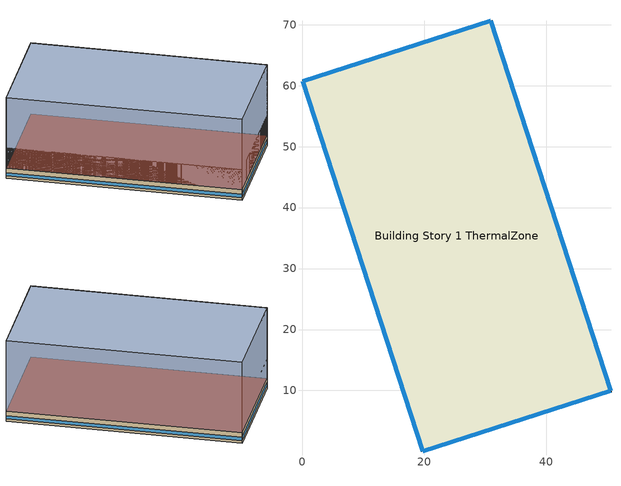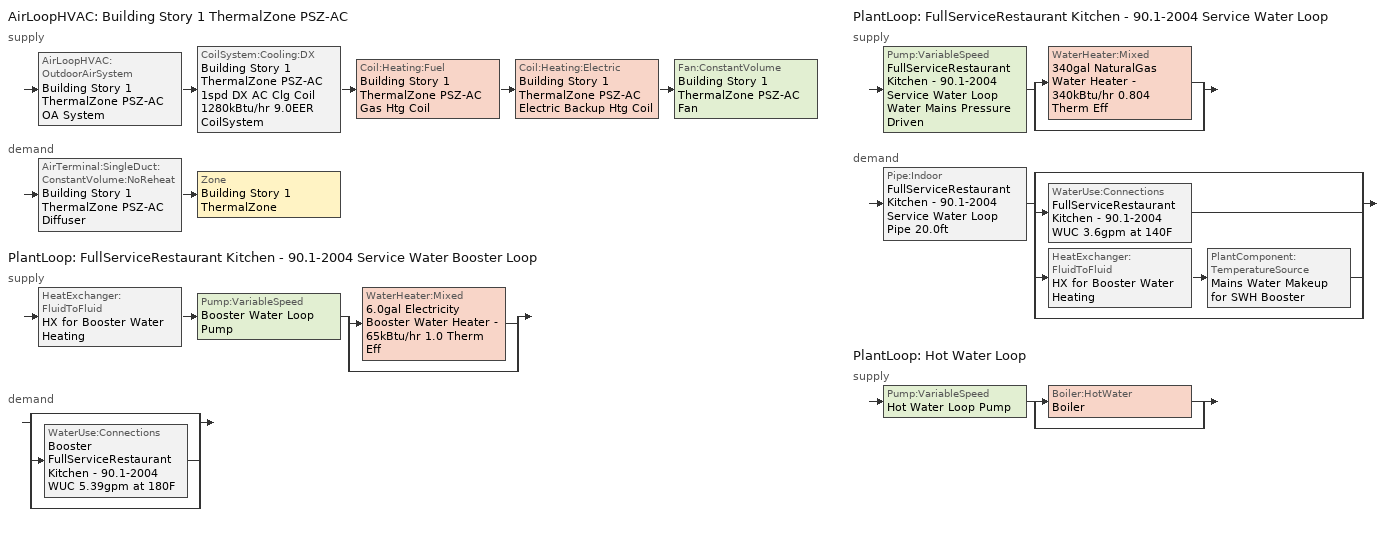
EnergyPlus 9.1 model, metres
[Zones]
Building Story 1 ThermalZone
 floor ground (Typical Insulated Carpeted 6in Slab Floor): 19.71,0 0,60.72 30.89,70.68 50.6,9.95 z0
 wall outside (Typical Insulated Steel Framed Exterior Wall R-11.9): 0,60.72 19.71,0 50.6,9.95 30.89,70.68 0,60.72 z0:3
 window (U 0.57 SHGC 0.49 Dbl Blue 6mm/6mm Air): 0.01,60.7 19.7,0.02 / 30.87,70.67 0.02,60.73 / 50.59,9.98 30.9,70.65 / 19.73,0.01 50.57,9.94 z0.76:1.66
 roof outside (Typical Wood Joist Attic Floor R-37.04): 50.6,9.95 30.89,70.68 0,60.72 19.71,0 z3
shading: 0,60.72 19.71,0 / 19.71,0 50.6,9.95 / 50.6,9.95 30.89,70.68 / 30.89,70.68 0,60.72 z0:24; 0,60.72 19.71,0 / 19.71,0 50.6,9.95 / 50.6,9.95 30.89,70.68 / 30.89,70.68 0,60.72 z0:9; 19.71,0 0,60.72 30.89,70.68 50.6,9.95 z0; 50.6,9.95 30.89,70.68 0,60.72 19.71,0 z24; 19.71,0 0,60.72 30.89,70.68 50.6,9.95 z0; 50.6,9.95 30.89,70.68 0,60.72 19.71,0 z9
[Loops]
AirLoopHVAC 'Building Story 1 ThermalZone PSZ-AC'
 supply: AirLoopHVAC:OutdoorAirSystem 'Building Story 1 ThermalZone PSZ-AC OA System' > CoilSystem:Cooling:DX 'Building Story 1 ThermalZone PSZ-AC 1spd DX AC Clg Coil 1280kBtu/hr 9.0EER CoilSystem' > Coil:Heating:Fuel 'Building Story 1 ThermalZone PSZ-AC Gas Htg Coil' > Coil:Heating:Electric 'Building Story 1 ThermalZone PSZ-AC Electric Backup Htg Coil' > Fan:ConstantVolume 'Building Story 1 ThermalZone PSZ-AC Fan'
 demand: AirTerminal:SingleDuct:ConstantVolume:NoReheat 'Building Story 1 ThermalZone PSZ-AC Diffuser' > Zone 'Building Story 1 ThermalZone'
PlantLoop 'FullServiceRestaurant Kitchen - 90.1-2004 Service Water Booster Loop'
 supply: HeatExchanger:FluidToFluid 'HX for Booster Water Heating' > Pump:VariableSpeed 'Booster Water Loop Pump' > split
  | WaterHeater:Mixed '6.0gal Electricity Booster Water Heater - 65kBtu/hr 1.0 Therm Eff'
  | bypass
 demand: split
  | bypass
  | WaterUse:Connections 'Booster FullServiceRestaurant Kitchen - 90.1-2004 WUC 5.39gpm at 180F'
  | bypass
PlantLoop 'FullServiceRestaurant Kitchen - 90.1-2004 Service Water Loop'
 supply: Pump:VariableSpeed 'FullServiceRestaurant Kitchen - 90.1-2004 Service Water Loop Water Mains Pressure Driven' > split
  | WaterHeater:Mixed '340gal NaturalGas Water Heater - 340kBtu/hr 0.804 Therm Eff'
  | bypass
 demand: Pipe:Indoor 'FullServiceRestaurant Kitchen - 90.1-2004 Service Water Loop Pipe 20.0ft' > split
  | bypass
  | WaterUse:Connections 'FullServiceRestaurant Kitchen - 90.1-2004 WUC 3.6gpm at 140F'
  | HeatExchanger:FluidToFluid 'HX for Booster Water Heating' > PlantComponent:TemperatureSource 'Mains Water Makeup for SWH Booster'
  | bypass
PlantLoop 'Hot Water Loop'
 supply: Pump:VariableSpeed 'Hot Water Loop Pump' > split
  | Boiler:HotWater 'Boiler'
  | bypass
[Building]
Restaurant 1: Terrain=City
[Site:Location]
Buffalo Niagara Intl Ap_NY_USA: Latitude {deg}=42.818; Longitude {deg}=-78.8506; Time Zone {hr}=-5; Elevation {m}=215
[Site:GroundTemperature:BuildingSurface]
19.47, 19.42, 19.66, 19.95, 20.23, 22.64, 23.12, 23.2, 23.13, 20.66, 20.14, 19.7
[Site:WaterMainsTemperature]
Calculation Method=Correlation; Annual Average Outdoor Air Temperature {C}=8.96667; Maximum Difference In Monthly Average Outdoor Air Temperatures {deltaC}=26.2
[SizingPeriod:DesignDay] Day of Month=21; Dry-Bulb Temperature Range Modifier Type=DefaultMultipliers; Humidity Condition Type=Wetbulb; Barometric Pressure {Pa}=98769; Rain Indicator=No; Snow Indicator=No; Daylight Saving Time Indicator=No
Name | Month | Day Type | Maximum Dry-Bulb Temperature {C} | Daily Dry-Bulb Temperature Range {deltaC} | Wetbulb or DewPoint at Maximum Dry-Bulb {C} | Wind Speed {m/s} | Wind Direction {deg} | Solar Model Indicator | ASHRAE Clear Sky Optical Depth for Beam Irradiance (taub) | ASHRAE Clear Sky Optical Depth for Diffuse Irradiance (taud) | Sky Clearness
Buffalo Niagara Intl Ap Ann Clg .4% Condns DB=>MWB | 7 | SummerDesignDay | 30.3 | 9.3 | 21.8 | 5.7 | 240 | ASHRAETau | 0.462 | 2.001
Buffalo Niagara Intl Ap Ann Clg .4% Condns WB=>MDB | 7 | SummerDesignDay | 27.8 | 9.3 | 23.8 | 5.7 | 240 | ASHRAETau | 0.462 | 2.001
Buffalo Niagara Intl Ap Ann Htg 99.6% Condns DB | 1 | WinterDesignDay | -16.3 | 0 | -16.3 | 5.1 | 270 | ASHRAEClearSky |  |  | 0
[Material] Thermal Absorptance=0.9; Solar Absorptance=0.7; Visible Absorptance=0.7
Name | Roughness | Thickness {m} | Conductivity {W/m-K} | Density {kg/m3} | Specific Heat {J/kg-K}
25mm Stucco | Smooth | 0.0254 | 0.72 | 1856 | 840
5/8 in. Gypsum Board | MediumSmooth | 0.0159 | 0.16 | 800 | 1090
6 in. Normalweight Concrete Floor | MediumRough | 0.1524 | 2.31 | 2322 | 832
Copper pipe 0.75in type L | Smooth | 0.001143 | 386 | 8906.27 | 385.1856
[Material:NoMass] Roughness=Smooth; Thermal Absorptance=0.9; Solar Absorptance=0.7
Name | Thermal Resistance {m2-K/W} | Visible Absorptance
Typical Carpet Pad | 0.21648 | 0.8
Typical Insulation R-35.4 | 6.23479 | 0.7
Typical Insulation R-9.73 | 1.71283 | 0.7
[WindowMaterial:Gas]
AIR 6MM: Gas Type=Air; Thickness {m}=0.0063
[WindowMaterial:Glazing] Optical Data Type=SpectralAverage; Thickness {m}=0.006; Infrared Transmittance at Normal Incidence=0; Front Side Infrared Hemispherical Emissivity=0.84; Back Side Infrared Hemispherical Emissivity=0.84; Conductivity {W/m-K}=0.9; Dirt Correction Factor for Solar and Visible Transmittance=1; Solar Diffusing=No
Name | Solar Transmittance at Normal Incidence | Front Side Solar Reflectance at Normal Incidence | Back Side Solar Reflectance at Normal Incidence | Visible Transmittance at Normal Incidence | Front Side Visible Reflectance at Normal Incidence | Back Side Visible Reflectance at Normal Incidence
BLUE 6MM | 0.48 | 0.05 | 0.05 | 0.57 | 0.06 | 0.06
CLEAR 6MM | 0.775 | 0.071 | 0.071 | 0.881 | 0.08 | 0.08
[Construction]
Typical Insulated Carpeted 6in Slab Floor: 6 in. Normalweight Concrete Floor, Typical Carpet Pad
Typical Insulated Steel Framed Exterior Wall R-11.9: 25mm Stucco, 5/8 in. Gypsum Board, Typical Insulation R-9.73, 5/8 in. Gypsum Board
Typical Wood Joist Attic Floor R-37.04: 5/8 in. Gypsum Board, Typical Insulation R-35.4
U 0.57 SHGC 0.49 Dbl Blue 6mm/6mm Air: BLUE 6MM, AIR 6MM, CLEAR 6MM
Uninsulated copper pipe 0.75in type L: Copper pipe 0.75in type L
[Zone]
Building Story 1 ThermalZone
[ZoneControl:Thermostat]
Building Story 1 ThermalZone Thermostat: Zone or ZoneList=Building Story 1 ThermalZone; Control Type Schedule=Building Story 1 ThermalZone Thermostat Schedule; Control Object Type 1=ThermostatSetpoint:DualSetpoint; Control Name 1=Story Ground Blended Space Type Thermostat
[ThermostatSetpoint:DualSetpoint]
Story Ground Blended Space Type Thermostat: Heating Setpoint Temperature Schedule=RestaurantSitDown HTGSETP_SCH_NO_OPTIMUM; Cooling Setpoint Temperature Schedule=RestaurantSitDown CLGSETP_SCH_NO_SETBACK
[AirTerminal:SingleDuct:ConstantVolume:NoReheat]
Building Story 1 ThermalZone PSZ-AC Diffuser: Availability Schedule=Always On Discrete; Maximum Air Flow Rate {m3/s}=AutoSize
[Zone equipment]
Building Story 1 ThermalZone: Building Story 1 ThermalZone PSZ-AC Diffuser
[Sizing:Zone]
Building Story 1 ThermalZone: Zone Cooling Design Supply Air Temperature Input Method=SupplyAirTemperature; Zone Cooling Design Supply Air Temperature {C}=12.7778; Zone Cooling Design Supply Air Temperature Difference {deltaC}=11.11; Zone Heating Design Supply Air Temperature Input Method=SupplyAirTemperature; Zone Heating Design Supply Air Temperature {C}=50; Zone Heating Design Supply Air Temperature Difference {deltaC}=11.11; Zone Cooling Design Supply Air Humidity Ratio {kgWater/kgDryAir}=0.0085; Zone Heating Design Supply Air Humidity Ratio {kgWater/kgDryAir}=0.008; Design Specification Outdoor Air Object=Blended OA; Cooling Design Air Flow Method=DesignDay; Cooling Design Air Flow Rate {m3/s}=0; Cooling Minimum Air Flow per Zone Floor Area {m3/s-m2}=0.000762; Cooling Minimum Air Flow {m3/s}=0; Cooling Minimum Air Flow Fraction=0; Heating Design Air Flow Method=DesignDay; Heating Design Air Flow Rate {m3/s}=0; Heating Maximum Air Flow per Zone Floor Area {m3/s-m2}=0.002032; Heating Maximum Air Flow {m3/s}=0.141576; Heating Maximum Air Flow Fraction=0.3; Design Specification Zone Air Distribution Object=Building Story 1 ThermalZone Design Spec Zone Air Dist; Account for Dedicated Outdoor Air System=No
[DesignSpecification:ZoneAirDistribution]
Building Story 1 ThermalZone Design Spec Zone Air Dist: Zone Air Distribution Effectiveness in Cooling Mode=1; Zone Air Distribution Effectiveness in Heating Mode=1
[Controller:MechanicalVentilation]
Controller Mechanical Ventilation 1: Availability Schedule=Always On Discrete; Demand Controlled Ventilation=No; System Outdoor Air Method=ZoneSum; Zone Name 1=Building Story 1 ThermalZone; Design Specification Outdoor Air Object Name 1=Blended OA; Design Specification Zone Air Distribution Object Name 1=Building Story 1 ThermalZone Design Spec Zone Air Dist
[DesignSpecification:OutdoorAir]
Blended OA: Outdoor Air Method=Sum; Outdoor Air Flow per Person {m3/s-person}=0; Outdoor Air Flow per Zone Floor Area {m3/s-m2}=0.00582318; Outdoor Air Flow per Zone {m3/s}=0; Outdoor Air Flow Air Changes per Hour {1/hr}=0
[AirLoopHVAC]
Building Story 1 ThermalZone PSZ-AC: Design Supply Air Flow Rate {m3/s}=AutoSize
[Sizing:System]
Building Story 1 ThermalZone PSZ-AC: Type of Load to Size On=Sensible; Design Outdoor Air Flow Rate {m3/s}=Autosize; Central Heating Maximum System Air Flow Ratio=1; Preheat Design Temperature {C}=7.22222; Preheat Design Humidity Ratio {kgWater/kgDryAir}=0.008; Precool Design Temperature {C}=12.7778; Precool Design Humidity Ratio {kgWater/kgDryAir}=0.008; Central Cooling Design Supply Air Temperature {C}=12.7778; Central Heating Design Supply Air Temperature {C}=50; Type of Zone Sum to Use=Coincident; 100% Outdoor Air in Cooling=No; 100% Outdoor Air in Heating=No; Central Cooling Design Supply Air Humidity Ratio {kgWater/kgDryAir}=0.0085; Central Heating Design Supply Air Humidity Ratio {kgWater/kgDryAir}=0.008; Cooling Supply Air Flow Rate Method=DesignDay; Cooling Supply Air Flow Rate {m3/s}=0; Cooling Supply Air Flow Rate Per Floor Area {m3/s-m2}=0.00996765; Cooling Fraction of Autosized Cooling Supply Air Flow Rate=1; Cooling Supply Air Flow Rate Per Unit Cooling Capacity {m3/s-W}=3.94755e-05; Heating Supply Air Flow Rate Method=DesignDay; Heating Supply Air Flow Rate {m3/s}=0; Heating Supply Air Flow Rate Per Floor Area {m3/s-m2}=0.00996765; Heating Fraction of Autosized Heating Supply Air Flow Rate=1; Heating Fraction of Autosized Cooling Supply Air Flow Rate=1; Heating Supply Air Flow Rate Per Unit Heating Capacity {m3/s-W}=3.15882e-05; System Outdoor Air Method=ZoneSum; Zone Maximum Outdoor Air Fraction=1; Cooling Design Capacity Method=CoolingDesignCapacity; Cooling Design Capacity {W}=Autosize; Cooling Design Capacity Per Floor Area {W/m2}=234.7; Fraction of Autosized Cooling Design Capacity=1; Heating Design Capacity Method=HeatingDesignCapacity; Heating Design Capacity {W}=Autosize; Heating Design Capacity Per Floor Area {W/m2}=157; Fraction of Autosized Heating Design Capacity=1; Central Cooling Capacity Control Method=OnOff
[AvailabilityManager:NightCycle]
Availability Manager Night Cycle 1: Applicability Schedule=Always On Discrete; Fan Schedule=Building Story 1 ThermalZone PSZ-AC Occ Sch; Control Type=CycleOnAny; Thermostat Tolerance {deltaC}=1; Cycling Run Time Control Type=FixedRunTime; Cycling Run Time {s}=1800
[Controller:OutdoorAir]
Building Story 1 ThermalZone PSZ-AC OA System Controller: Minimum Outdoor Air Flow Rate {m3/s}=Autosize; Maximum Outdoor Air Flow Rate {m3/s}=Autosize; Economizer Control Type=NoEconomizer; Economizer Control Action Type=ModulateFlow; Economizer Maximum Limit Dry-Bulb Temperature {C}=28; Economizer Maximum Limit Enthalpy {J/kg}=64000; Lockout Type=LockoutWithCompressor; Minimum Limit Type=FixedMinimum; Minimum Outdoor Air Schedule=Always On Discrete; Mechanical Ventilation Controller=Controller Mechanical Ventilation 1; High Humidity Control=No; Control High Indoor Humidity Based on Outdoor Humidity Ratio=Yes; Heat Recovery Bypass Control Type=BypassWhenOAFlowGreaterThanMinimum
[AvailabilityManager:Scheduled]
Building Story 1 ThermalZone PSZ-AC OA System Availability Manager: Schedule=Always On Discrete
[HeatExchanger:AirToAir:SensibleAndLatent]
Building Story 1 ThermalZone PSZ-AC ERV: Availability Schedule=Always On Discrete; Nominal Supply Air Flow Rate {m3/s}=Autosize; Sensible Effectiveness at 100% Heating Air Flow=0.5; Latent Effectiveness at 100% Heating Air Flow=0.5; Sensible Effectiveness at 75% Heating Air Flow=0.5; Latent Effectiveness at 75% Heating Air Flow=0.5; Sensible Effectiveness at 100% Cooling Air Flow=0.5; Latent Effectiveness at 100% Cooling Air Flow=0.5; Sensible Effectiveness at 75% Cooling Air Flow=0.5; Latent Effectiveness at 75% Cooling Air Flow=0.5; Nominal Electric Power {W}=8706.5; Supply Air Outlet Temperature Control=No; Heat Exchanger Type=Rotary; Frost Control Type=ExhaustOnly; Threshold Temperature {C}=-23.3; Initial Defrost Time Fraction=0.167; Rate of Defrost Time Fraction Increase {1/K}=1.44; Economizer Lockout=Yes
[SetpointManager:OutdoorAirPretreat]
Setpoint Manager Outdoor Air Pretreat 1: Control Variable=Temperature; Minimum Setpoint Temperature {C}=-99; Maximum Setpoint Temperature {C}=99; Minimum Setpoint Humidity Ratio {kgWater/kgDryAir}=1e-05; Maximum Setpoint Humidity Ratio {kgWater/kgDryAir}=1
[SetpointManager:MixedAir] Control Variable=Temperature
Name | Setpoint Node or NodeList
Building Story 1 ThermalZone PSZ-AC Mixed Air Node OS Default SPM | Building Story 1 ThermalZone PSZ-AC Mixed Air Node
Building Story 1 ThermalZone PSZ-AC 1spd DX AC Clg Coil Outlet Air Node OS Default SPM | Building Story 1 ThermalZone PSZ-AC 1spd DX AC Clg Coil Outlet Air Node
Building Story 1 ThermalZone PSZ-AC Gas Htg Coil Outlet Air Node OS Default SPM | Building Story 1 ThermalZone PSZ-AC Gas Htg Coil Outlet Air Node
Building Story 1 ThermalZone PSZ-AC Electric Backup Htg Coil Outlet Air Node OS Default SPM | Building Story 1 ThermalZone PSZ-AC Electric Backup Htg Coil Outlet Air Node
[CoilSystem:Cooling:DX]
Building Story 1 ThermalZone PSZ-AC 1spd DX AC Clg Coil 1280kBtu/hr 9.0EER CoilSystem: Availability Schedule=Always On Discrete; Cooling Coil=Building Story 1 ThermalZone PSZ-AC 1spd DX AC Clg Coil 1280kBtu/hr 9.0EER
[Coil:Cooling:DX:SingleSpeed]
Building Story 1 ThermalZone PSZ-AC 1spd DX AC Clg Coil 1280kBtu/hr 9.0EER: Availability Schedule=Always On Discrete; Gross Rated Total Cooling Capacity {W}=Autosize; Gross Rated Sensible Heat Ratio=Autosize; Gross Rated Cooling COP {W/W}=3.13293; Rated Air Flow Rate {m3/s}=Autosize; Rated Evaporator Fan Power Per Volume Flow Rate {W/(m3/s)}=773.3; Total Cooling Capacity Function of Temperature Curve=CoilClgDXQRatio_fTwbToadbSI; Total Cooling Capacity Function of Flow Fraction Curve=CoilClgDXSnglQRatio_fCFMRatio; Energy Input Ratio Function of Temperature Curve=CoilClgDXEIRRatio_fTwbToadbSI; Energy Input Ratio Function of Flow Fraction Curve=CoilClgDXSnglEIRRatio_fCFMRatio; Part Load Fraction Correlation Curve=CoilClgDXEIRRatio_fQFrac; Condenser Type=AirCooled; Evaporative Condenser Effectiveness=0; Evaporative Condenser Air Flow Rate {m3/s}=Autosize; Evaporative Condenser Pump Rated Power Consumption {W}=Autosize; Crankcase Heater Capacity {W}=0; Maximum Outdoor Dry-Bulb Temperature for Crankcase Heater Operation {C}=0; Basin Heater Capacity {W/K}=0; Basin Heater Setpoint Temperature {C}=10
[Coil:Heating:Fuel]
Building Story 1 ThermalZone PSZ-AC Gas Htg Coil: Availability Schedule=Always On Discrete; Fuel Type=NaturalGas; Burner Efficiency=0.8; Nominal Capacity {W}=AutoSize; Parasitic Electric Load {W}=0; Parasitic Fuel Load {W}=0
[Coil:Heating:Electric]
Building Story 1 ThermalZone PSZ-AC Electric Backup Htg Coil: Availability Schedule=Always On Discrete; Efficiency=1; Nominal Capacity {W}=Autosize
[Fan:ConstantVolume]
Building Story 1 ThermalZone PSZ-AC Fan: Availability Schedule=Building Story 1 ThermalZone PSZ-AC Occ Sch; Fan Total Efficiency=0.6045; Pressure Rise {Pa}=1018.77; Maximum Flow Rate {m3/s}=AutoSize; Motor Efficiency=0.93; Motor In Airstream Fraction=1
[SetpointManager:SingleZone:Reheat]
Building Story 1 ThermalZone Setpoint Manager SZ Reheat: Control Variable=Temperature; Minimum Supply Air Temperature {C}=12.7778; Maximum Supply Air Temperature {C}=50; Control Zone=Building Story 1 ThermalZone; Setpoint Node or NodeList=Building Story 1 ThermalZone PSZ-AC Supply Outlet Node
[PlantLoop] Fluid Type=Water; Maximum Loop Flow Rate {m3/s}=Autosize; Minimum Loop Flow Rate {m3/s}=0; Plant Loop Volume {m3}=Autocalculate; Load Distribution Scheme=Optimal; Plant Loop Demand Calculation Scheme=SingleSetpoint
Name | Plant Equipment Operation Scheme | Maximum Loop Temperature {C} | Minimum Loop Temperature {C}
FullServiceRestaurant Kitchen - 90.1-2004 Service Water Booster Loop | FullServiceRestaurant Kitchen - 90.1-2004 Service Water Booster Loop Operation Schemes | 100 | 0
FullServiceRestaurant Kitchen - 90.1-2004 Service Water Loop | FullServiceRestaurant Kitchen - 90.1-2004 Service Water Loop Operation Schemes | 60 | 10
Hot Water Loop | Hot Water Loop Operation Schemes | 100 | 10
[Sizing:Plant] Loop Type=Heating; Sizing Option=NonCoincident; Zone Timesteps in Averaging Window=1; Coincident Sizing Factor Mode=None
Name | Design Loop Exit Temperature {C} | Loop Design Temperature Difference {deltaC}
FullServiceRestaurant Kitchen - 90.1-2004 Service Water Booster Loop | 82.2222 | 5
FullServiceRestaurant Kitchen - 90.1-2004 Service Water Loop | 60 | 5
Hot Water Loop | 82.2222 | 11.1111
[HeatExchanger:FluidToFluid]
HX for Booster Water Heating: Loop Demand Side Design Flow Rate {m3/s}=Autosize; Loop Supply Side Design Flow Rate {m3/s}=Autosize; Heat Exchange Model Type=Ideal; Heat Exchanger U-Factor Times Area Value {W/K}=Autosize; Control Type=UncontrolledOn; Minimum Temperature Difference to Activate Heat Exchanger {deltaC}=0.01; Heat Transfer Metering End Use Type=LoopToLoop; Component Override Cooling Control Temperature Mode=Loop; Sizing Factor=1; Operation Minimum Temperature Limit {C}=0; Operation Maximum Temperature Limit {C}=100
[Pump:VariableSpeed] Design Maximum Flow Rate {m3/s}=Autosize; Fraction of Motor Inefficiencies to Fluid Stream=0; Coefficient 1 of the Part Load Performance Curve=0; Coefficient 2 of the Part Load Performance Curve=1; Coefficient 3 of the Part Load Performance Curve=0; Coefficient 4 of the Part Load Performance Curve=0; Design Minimum Flow Rate {m3/s}=0; Skin Loss Radiative Fraction=0.5; Design Power Sizing Method=PowerPerFlowPerPressure; Design Electric Power per Unit Flow Rate {W/(m3/s)}=348701.1; Design Shaft Power per Unit Flow Rate per Unit Head=1.28205; Design Minimum Flow Rate Fraction=0
Name | Design Pump Head {Pa} | Design Power Consumption {W} | Motor Efficiency | Pump Control Type
Booster Water Loop Pump | 0 | 0 | 1 | Continuous
FullServiceRestaurant Kitchen - 90.1-2004 Service Water Loop Water Mains Pressure Driven | 0.001 | Autosize | 0.825 | Continuous
Hot Water Loop Pump | 179344 | Autosize | 1 | Intermittent
[WaterHeater:Mixed] Deadband Temperature Difference {deltaC}=2; Heater Control Type=Cycle; Heater Ignition Minimum Flow Rate {m3/s}=0; Heater Ignition Delay {s}=0; Off Cycle Parasitic Fuel Consumption Rate {W}=0; Off Cycle Parasitic Heat Fraction to Tank=0; On Cycle Parasitic Fuel Consumption Rate {W}=0; On Cycle Parasitic Heat Fraction to Tank=0; Ambient Temperature Indicator=Schedule; Off Cycle Loss Fraction to Zone=1; On Cycle Loss Fraction to Zone=1; Use Side Effectiveness=1; Source Side Effectiveness=1; Use Side Design Flow Rate {m3/s}=Autosize; Source Side Design Flow Rate {m3/s}=Autosize; Indirect Water Heating Recovery Time {hr}=1.5; Source Side Flow Control Mode=IndirectHeatPrimarySetpoint
Name | Tank Volume {m3} | Setpoint Temperature Schedule | Maximum Temperature Limit {C} | Heater Maximum Capacity {W} | Heater Fuel Type | Heater Thermal Efficiency | Off Cycle Parasitic Fuel Type | On Cycle Parasitic Fuel Type | Ambient Temperature Schedule | Off Cycle Loss Coefficient to Ambient Temperature {W/K} | On Cycle Loss Coefficient to Ambient Temperature {W/K}
6.0gal Electricity Booster Water Heater - 65kBtu/hr 1.0 Therm Eff | 0.0227125 | Service Water Booster Temp - 180.00000000000006F | 82.2222 | 19120 | Electricity | 1 | Electricity | Electricity | Water Heater Ambient Temp Schedule - 71.6 | 1.59362 | 1.59362
340gal NaturalGas Water Heater - 340kBtu/hr 0.804 Therm Eff | 1.28625 | Service Water Loop Temp - 140F | 60 | 99583.4 | NaturalGas | 0.803709 | NaturalGas | NaturalGas | Water Heater Ambient Temp Schedule - 71.6f | 11.8718 | 11.8718
[SetpointManager:Scheduled] Control Variable=Temperature
Name | Schedule | Setpoint Node or NodeList
Hot water booster setpoint manager | Service Water Booster Temp - 180.00000000000006F | FullServiceRestaurant Kitchen - 90.1-2004 Service Water Booster Loop Supply Outlet Node
Service hot water setpoint manager | Service Water Loop Temp - 140F | FullServiceRestaurant Kitchen - 90.1-2004 Service Water Loop Supply Outlet Node
Hot Water Loop Setpoint Manager | Hot Water Loop Temp - 180F | Hot Water Loop Supply Outlet Node
[WaterUse:Connections]
Name | Water Use Equipment Name 1
Booster FullServiceRestaurant Kitchen - 90.1-2004 WUC 5.39gpm at 180F | Booster FullServiceRestaurant Kitchen - 90.1-2004 Service Water Use 5.39gpm at 180F
FullServiceRestaurant Kitchen - 90.1-2004 WUC 3.6gpm at 140F | FullServiceRestaurant Kitchen - 90.1-2004 Service Water Use 3.6gpm at 140F
[WaterUse:Equipment] Flow Rate Fraction Schedule=RestaurantSitDown BLDG_SWH_SCH; Sensible Fraction Schedule=Fraction Sensible - 0.2; Latent Fraction Schedule=Fraction Latent - 0.05
Name | Peak Flow Rate {m3/s} | Target Temperature Schedule
Booster FullServiceRestaurant Kitchen - 90.1-2004 Service Water Use 5.39gpm at 180F | 0.000340279 | Mixed Water At Faucet Temp - 180F
FullServiceRestaurant Kitchen - 90.1-2004 Service Water Use 3.6gpm at 140F | 0.000226853 | Mixed Water At Faucet Temp - 140F
[PlantEquipmentOperationSchemes] Control Scheme Object Type 1=PlantEquipmentOperation:HeatingLoad; Control Scheme Schedule Name 1=Always On Discrete
Name | Control Scheme Name 1
FullServiceRestaurant Kitchen - 90.1-2004 Service Water Booster Loop Operation Schemes | FullServiceRestaurant Kitchen - 90.1-2004 Service Water Booster Loop Heating Operation Scheme
FullServiceRestaurant Kitchen - 90.1-2004 Service Water Loop Operation Schemes | FullServiceRestaurant Kitchen - 90.1-2004 Service Water Loop Heating Operation Scheme
Hot Water Loop Operation Schemes | Hot Water Loop Heating Operation Scheme
[PlantEquipmentOperation:HeatingLoad] Load Range Lower Limit 1 {W}=0; Load Range Upper Limit 1 {W}=1000000000
Name | Range Equipment List Name 1
FullServiceRestaurant Kitchen - 90.1-2004 Service Water Booster Loop Heating Operation Scheme | FullServiceRestaurant Kitchen - 90.1-2004 Service Water Booster Loop Heating Equipment List
FullServiceRestaurant Kitchen - 90.1-2004 Service Water Loop Heating Operation Scheme | FullServiceRestaurant Kitchen - 90.1-2004 Service Water Loop Heating Equipment List
Hot Water Loop Heating Operation Scheme | Hot Water Loop Heating Equipment List
[PlantEquipmentList]
FullServiceRestaurant Kitchen - 90.1-2004 Service Water Booster Loop Heating Equipment List: HeatExchanger:FluidToFluid, HX for Booster Water Heating, WaterHeater:Mixed, 6.0gal Electricity Booster Water Heater - 65kBtu/hr 1.0 Therm Eff
FullServiceRestaurant Kitchen - 90.1-2004 Service Water Loop Heating Equipment List: WaterHeater:Mixed, 340gal NaturalGas Water Heater - 340kBtu/hr 0.804 Therm Eff
Hot Water Loop Heating Equipment List: Boiler:HotWater, Boiler
[Pipe:Indoor]
FullServiceRestaurant Kitchen - 90.1-2004 Service Water Loop Pipe 20.0ft: Construction=Uninsulated copper pipe 0.75in type L; Environment Type=Schedule; Ambient Temperature Schedule=FullServiceRestaurant Kitchen - 90.1-2004 Service Water Loop Piping Air Temp - 70F; Ambient Air Velocity Schedule=FullServiceRestaurant Kitchen - 90.1-2004 Service Water Loop Piping Air Velocity - 0.67mph; Pipe Inside Diameter {m}=0.019939; Pipe Length {m}=6.096
[PlantComponent:TemperatureSource]
Mains Water Makeup for SWH Booster: Design Volume Flow Rate {m3/s}=Autosize; Temperature Specification Type=Scheduled; Source Temperature {C}=8; Source Temperature Schedule=Mains Water Temperature
[Boiler:HotWater]
Boiler: Fuel Type=NaturalGas; Nominal Capacity {W}=Autosize; Nominal Thermal Efficiency=0.78; Efficiency Curve Temperature Evaluation Variable=LeavingBoiler; Design Water Flow Rate {m3/s}=Autosize; Minimum Part Load Ratio=0; Maximum Part Load Ratio=1.2; Optimum Part Load Ratio=1; Water Outlet Upper Temperature Limit {C}=95; Boiler Flow Mode=LeavingSetpointModulated; Parasitic Electric Load {W}=0; Sizing Factor=1
[Exterior:Lights] Control Option=AstronomicalClock
Name | Schedule | Design Level {W}
Building Facades | Schedule Ruleset 1 | 1195
Main Entries; Other Doors | Always On Discrete | 535.512
Parking Areas and Drives | Always On Discrete | 13555.1
[Fan:ZoneExhaust] Availability Schedule=RestaurantSitDown Kitchen_Exhaust_SCH; Fan Total Efficiency=0.0660786; Pressure Rise {Pa}=124.544; System Availability Manager Coupling Mode=Decoupled
Name | Maximum Flow Rate {m3/s} | Flow Fraction Schedule | Balanced Exhaust Fraction Schedule
Zone FullServiceRestaurant Kitchen A  - Story Ground Exhaust Fan; Zone FullServiceRestaurant Kitchen C  - Story Ground Exhaust Fan | 0.127601 | RestaurantSitDown Kitchen_Exhaust_SCH | RestaurantSitDown Kitchen Exhaust Fan Balanced Exhaust Fraction Schedule
Zone FullServiceRestaurant Kitchen A  - Story Ground Transfer Air Source; Zone FullServiceRestaurant Kitchen C  - Story Ground Transfer Air Source | 0.119142
Zone FullServiceRestaurant Kitchen A end_b - Story Ground Exhaust Fan; Zone FullServiceRestaurant Kitchen C end_b - Story Ground Exhaust Fan | 0.0743317 | RestaurantSitDown Kitchen_Exhaust_SCH
Zone FullServiceRestaurant Kitchen B  - Story Ground Exhaust Fan | 1.01549 | RestaurantSitDown Kitchen_Exhaust_SCH | RestaurantSitDown Kitchen Exhaust Fan Balanced Exhaust Fraction Schedule
Zone FullServiceRestaurant Kitchen B  - Story Ground Transfer Air Source | 0.948176
Zone FullServiceRestaurant Kitchen B end_b - Story Ground Exhaust Fan | 0.591558 | RestaurantSitDown Kitchen_Exhaust_SCH
[EnergyManagementSystem:Sensor] Output:Variable or Output:Meter Index Key=Environment
Name | Output:Variable or Output:Meter
Mains_Water_Temp_Sen | Site Mains Water Temperature
OAT | Site Outdoor Air Drybulb Temperature
[EnergyManagementSystem:Actuator] Actuated Component Control Type=Schedule Value
Name | Actuated Component Unique | Actuated Component Type
BuildingStory1ThermalZonePSZACClgSch0 | RestaurantSitDown CLGSETP_SCH_NO_SETBACK | Schedule:Year
BuildingStory1ThermalZonePSZACHtgSch0 | RestaurantSitDown HTGSETP_SCH_NO_OPTIMUM | Schedule:Year
Mains_Water_Temp_Act | Mains Water Temperature | Schedule:Constant
[EnergyManagementSystem:Program]
BuildingStory1ThermalZonePSZACOptimumStartProg0: IF DaylightSavings==0 && DayOfWeek>1 && Hour==5 && OAT<23.9 && OAT>1.7; SET BuildingStory1ThermalZonePSZACClgSch0 = 29.4; SET BuildingStory1ThermalZonePSZACHtgSch0 = 15.6; ELSEIF DaylightSavings==0 && DayOfWeek==1 && Hour==7 && OAT<23.9 && OAT>1.7; SET BuildingStory1ThermalZonePSZACClgSch0 = 29.4; SET BuildingStory1ThermalZonePSZACHtgSch0 = 15.6; ELSEIF DaylightSavings==1 && DayOfWeek>1 && Hour==4 && OAT<23.9 && OAT>1.7; SET BuildingStory1ThermalZonePSZACClgSch0 = 29.4; SET BuildingStory1ThermalZonePSZACHtgSch0 = 15.6; ELSEIF DaylightSavings==1 && DayOfWeek==1 && Hour==6 && OAT<23.9 && OAT>1.7; SET BuildingStory1ThermalZonePSZACClgSch0 = 29.4; SET BuildingStory1ThermalZonePSZACHtgSch0 = 15.6; ELSE; SET BuildingStory1ThermalZonePSZACClgSch0 = NULL; SET BuildingStory1ThermalZonePSZACHtgSch0 = NULL; ENDIF
Mains_Water_Prg: SET Mains_Water_Temp_Act = Mains_Water_Temp_Sen
[EnergyManagementSystem:ProgramCallingManager]
BuildingStory1ThermalZonePSZACOptimumStartCallingManager0: BeginTimestepBeforePredictor; BuildingStory1ThermalZonePSZACOptimumStartProg0
Mains_Water_Prg_Mgr: BeginTimestepBeforePredictor; Mains_Water_Prg
[Schedule:Compact]
Building Story 1 ThermalZone Thermostat Schedule: Through: 12/31, For: AllDays, Until: 24:00, 4
[Schedule:Day:Interval]
RestaurantSitDown HTGSETP_SCH_NO_OPTIMUM Default|Sat|Wkdy Day; RestaurantSitDown HTGSETP_SCH_NO_OPTIMUM Default: No, 04:00, 15.6, 24:00, 21
RestaurantSitDown HTGSETP_SCH_NO_OPTIMUM Summer Design Day: No, 24:00, 15.6
RestaurantSitDown HTGSETP_SCH_NO_OPTIMUM Winter Design Day: No, 24:00, 21
RestaurantSitDown CLGSETP_SCH_NO_SETBACK Default|Sat|Wkdy Day; RestaurantSitDown CLGSETP_SCH_NO_SETBACK Default: No, 24:00, 24
RestaurantSitDown CLGSETP_SCH_NO_SETBACK Summer Design Day: No, 05:00, 30, 06:00, 26, 24:00, 24
RestaurantSitDown CLGSETP_SCH_NO_SETBACK Winter Design Day: No, 24:00, 30
Building Story 1 ThermalZone PSZ-AC Occ Sch Default: No, 07:00, 0, 24:00, 1
Building Story 1 ThermalZone PSZ-AC Occ Sch Summer Design Day; Building Story 1 ThermalZone PSZ-AC Occ Sch Winter Design Day: No, 24:00, 1
Fraction Latent - 0.05 Default: No, 24:00, 0.05
Fraction Sensible - 0.2 Default: No, 24:00, 0.2
FullServiceRestaurant Kitchen - 90.1-2004 Service Water Loop Piping Air Temp - 70F Default: No, 24:00, 21.1111
FullServiceRestaurant Kitchen - 90.1-2004 Service Water Loop Piping Air Velocity - 0.67mph Default: No, 24:00, 0.3
Hot Water Loop Temp - 180F Default; Mixed Water At Faucet Temp - 180F Default; Service Water Booster Temp - 180.00000000000006F Default: No, 24:00, 82.2222
Mixed Water At Faucet Temp - 140F Default; Service Water Loop Temp - 140F Default: No, 24:00, 60
RestaurantSitDown BLDG_SWH_SCH Default: No, 01:00, 0.25, 06:00, 0, 10:00, 0.15, 12:00, 0.5, 14:00, 0.4, 17:00, 0.3, 18:00, 0.4, 20:00, 0.5, 21:00, 0.4, 22:00, 0.5, 23:00, 0.4, 24:00, 0.2
RestaurantSitDown BLDG_SWH_SCH SmrDsn|Wkdy Day; RestaurantSitDown BLDG_SWH_SCH Summer Design Day: No, 01:00, 0.2, 06:00, 0, 07:00, 0.15, 08:00, 0.6, 09:00, 0.55, 10:00, 0.45, 11:00, 0.4, 12:00, 0.45, 13:00, 0.4, 14:00, 0.35, 17:00, 0.3, 18:00, 0.4, 19:00, 0.55, 20:00, 0.6, 21:00, 0.5, 22:00, 0.55, 23:00, 0.45, 24:00, 0.25
RestaurantSitDown BLDG_SWH_SCH Winter Design Day; RestaurantSitDown BLDG_SWH_SCH WntrDsn|Sat Day: No, 01:00, 0.2, 06:00, 0, 09:00, 0.15, 10:00, 0.5, 11:00, 0.45, 13:00, 0.5, 14:00, 0.45, 16:00, 0.4, 17:00, 0.35, 18:00, 0.4, 20:00, 0.55, 21:00, 0.5, 22:00, 0.55, 23:00, 0.4, 24:00, 0.3
RestaurantSitDown Kitchen Exhaust Fan Balanced Exhaust Fraction Schedule Default; RestaurantSitDown Kitchen Exhaust Fan Balanced Exhaust Fraction Schedule Default|WntrDsn|SmrDsn|Sun|Wkdy Day; RestaurantSitDown Kitchen Exhaust Fan Balanced Exhaust Fraction Schedule Summer Design Day; RestaurantSitDown Kitchen Exhaust Fan Balanced Exhaust Fraction Schedule Winter Design Day: No, 01:00, 0.93371, 05:00, 0, 24:00, 0.93371
RestaurantSitDown Kitchen_Exhaust_SCH Default; RestaurantSitDown Kitchen_Exhaust_SCH Default|WntrDsn|SmrDsn|Sun|Wkdy Day; RestaurantSitDown Kitchen_Exhaust_SCH Summer Design Day; RestaurantSitDown Kitchen_Exhaust_SCH Winter Design Day: No, 05:00, 0, 24:00, 1
Schedule Day 13: No, 06:00, 0, 24:00, 1
Water Heater Ambient Temp Schedule - 71.6 Default; Water Heater Ambient Temp Schedule - 71.6f Default: No, 24:00, 22
[Schedule:Week:Daily]
RestaurantSitDown HTGSETP_SCH_NO_OPTIMUM Week Rule - Jan1-Dec31: RestaurantSitDown HTGSETP_SCH_NO_OPTIMUM Default, RestaurantSitDown HTGSETP_SCH_NO_OPTIMUM Default|Sat|Wkdy Day, RestaurantSitDown HTGSETP_SCH_NO_OPTIMUM Default|Sat|Wkdy Day, RestaurantSitDown HTGSETP_SCH_NO_OPTIMUM Default|Sat|Wkdy Day, RestaurantSitDown HTGSETP_SCH_NO_OPTIMUM Default|Sat|Wkdy Day, RestaurantSitDown HTGSETP_SCH_NO_OPTIMUM Default|Sat|Wkdy Day, RestaurantSitDown HTGSETP_SCH_NO_OPTIMUM Default|Sat|Wkdy Day, RestaurantSitDown HTGSETP_SCH_NO_OPTIMUM Default, RestaurantSitDown HTGSETP_SCH_NO_OPTIMUM Summer Design Day, RestaurantSitDown HTGSETP_SCH_NO_OPTIMUM Winter Design Day, RestaurantSitDown HTGSETP_SCH_NO_OPTIMUM Default, RestaurantSitDown HTGSETP_SCH_NO_OPTIMUM Default
RestaurantSitDown CLGSETP_SCH_NO_SETBACK Week Rule - Jan1-Dec31: RestaurantSitDown CLGSETP_SCH_NO_SETBACK Default, RestaurantSitDown CLGSETP_SCH_NO_SETBACK Default|Sat|Wkdy Day, RestaurantSitDown CLGSETP_SCH_NO_SETBACK Default|Sat|Wkdy Day, RestaurantSitDown CLGSETP_SCH_NO_SETBACK Default|Sat|Wkdy Day, RestaurantSitDown CLGSETP_SCH_NO_SETBACK Default|Sat|Wkdy Day, RestaurantSitDown CLGSETP_SCH_NO_SETBACK Default|Sat|Wkdy Day, RestaurantSitDown CLGSETP_SCH_NO_SETBACK Default|Sat|Wkdy Day, RestaurantSitDown CLGSETP_SCH_NO_SETBACK Default, RestaurantSitDown CLGSETP_SCH_NO_SETBACK Summer Design Day, RestaurantSitDown CLGSETP_SCH_NO_SETBACK Winter Design Day, RestaurantSitDown CLGSETP_SCH_NO_SETBACK Default, RestaurantSitDown CLGSETP_SCH_NO_SETBACK Default
Building Story 1 ThermalZone PSZ-AC Occ Sch Week Rule - Jan1-Dec31: Building Story 1 ThermalZone PSZ-AC Occ Sch Default, Building Story 1 ThermalZone PSZ-AC Occ Sch Default, Building Story 1 ThermalZone PSZ-AC Occ Sch Default, Building Story 1 ThermalZone PSZ-AC Occ Sch Default, Building Story 1 ThermalZone PSZ-AC Occ Sch Default, Building Story 1 ThermalZone PSZ-AC Occ Sch Default, Building Story 1 ThermalZone PSZ-AC Occ Sch Default, Building Story 1 ThermalZone PSZ-AC Occ Sch Default, Building Story 1 ThermalZone PSZ-AC Occ Sch Summer Design Day, Building Story 1 ThermalZone PSZ-AC Occ Sch Winter Design Day, Building Story 1 ThermalZone PSZ-AC Occ Sch Default, Building Story 1 ThermalZone PSZ-AC Occ Sch Default
Fraction Latent - 0.05 Week Rule - Jan1-Dec31: Fraction Latent - 0.05 Default, Fraction Latent - 0.05 Default, Fraction Latent - 0.05 Default, Fraction Latent - 0.05 Default, Fraction Latent - 0.05 Default, Fraction Latent - 0.05 Default, Fraction Latent - 0.05 Default, Fraction Latent - 0.05 Default, Fraction Latent - 0.05 Default, Fraction Latent - 0.05 Default, Fraction Latent - 0.05 Default, Fraction Latent - 0.05 Default
Fraction Sensible - 0.2 Week Rule - Jan1-Dec31: Fraction Sensible - 0.2 Default, Fraction Sensible - 0.2 Default, Fraction Sensible - 0.2 Default, Fraction Sensible - 0.2 Default, Fraction Sensible - 0.2 Default, Fraction Sensible - 0.2 Default, Fraction Sensible - 0.2 Default, Fraction Sensible - 0.2 Default, Fraction Sensible - 0.2 Default, Fraction Sensible - 0.2 Default, Fraction Sensible - 0.2 Default, Fraction Sensible - 0.2 Default
FullServiceRestaurant Kitchen - 90.1-2004 Service Water Loop Piping Air Temp - 70F Week Rule - Jan1-Dec31: FullServiceRestaurant Kitchen - 90.1-2004 Service Water Loop Piping Air Temp - 70F Default, FullServiceRestaurant Kitchen - 90.1-2004 Service Water Loop Piping Air Temp - 70F Default, FullServiceRestaurant Kitchen - 90.1-2004 Service Water Loop Piping Air Temp - 70F Default, FullServiceRestaurant Kitchen - 90.1-2004 Service Water Loop Piping Air Temp - 70F Default, FullServiceRestaurant Kitchen - 90.1-2004 Service Water Loop Piping Air Temp - 70F Default, FullServiceRestaurant Kitchen - 90.1-2004 Service Water Loop Piping Air Temp - 70F Default, FullServiceRestaurant Kitchen - 90.1-2004 Service Water Loop Piping Air Temp - 70F Default, FullServiceRestaurant Kitchen - 90.1-2004 Service Water Loop Piping Air Temp - 70F Default, FullServiceRestaurant Kitchen - 90.1-2004 Service Water Loop Piping Air Temp - 70F Default, FullServiceRestaurant Kitchen - 90.1-2004 Service Water Loop Piping Air Temp - 70F Default, FullServiceRestaurant Kitchen - 90.1-2004 Service Water Loop Piping Air Temp - 70F Default, FullServiceRestaurant Kitchen - 90.1-2004 Service Water Loop Piping Air Temp - 70F Default
FullServiceRestaurant Kitchen - 90.1-2004 Service Water Loop Piping Air Velocity - 0.67mph Week Rule - Jan1-Dec31: FullServiceRestaurant Kitchen - 90.1-2004 Service Water Loop Piping Air Velocity - 0.67mph Default, FullServiceRestaurant Kitchen - 90.1-2004 Service Water Loop Piping Air Velocity - 0.67mph Default, FullServiceRestaurant Kitchen - 90.1-2004 Service Water Loop Piping Air Velocity - 0.67mph Default, FullServiceRestaurant Kitchen - 90.1-2004 Service Water Loop Piping Air Velocity - 0.67mph Default, FullServiceRestaurant Kitchen - 90.1-2004 Service Water Loop Piping Air Velocity - 0.67mph Default, FullServiceRestaurant Kitchen - 90.1-2004 Service Water Loop Piping Air Velocity - 0.67mph Default, FullServiceRestaurant Kitchen - 90.1-2004 Service Water Loop Piping Air Velocity - 0.67mph Default, FullServiceRestaurant Kitchen - 90.1-2004 Service Water Loop Piping Air Velocity - 0.67mph Default, FullServiceRestaurant Kitchen - 90.1-2004 Service Water Loop Piping Air Velocity - 0.67mph Default, FullServiceRestaurant Kitchen - 90.1-2004 Service Water Loop Piping Air Velocity - 0.67mph Default, FullServiceRestaurant Kitchen - 90.1-2004 Service Water Loop Piping Air Velocity - 0.67mph Default, FullServiceRestaurant Kitchen - 90.1-2004 Service Water Loop Piping Air Velocity - 0.67mph Default
Hot Water Loop Temp - 180F Week Rule - Jan1-Dec31: Hot Water Loop Temp - 180F Default, Hot Water Loop Temp - 180F Default, Hot Water Loop Temp - 180F Default, Hot Water Loop Temp - 180F Default, Hot Water Loop Temp - 180F Default, Hot Water Loop Temp - 180F Default, Hot Water Loop Temp - 180F Default, Hot Water Loop Temp - 180F Default, Hot Water Loop Temp - 180F Default, Hot Water Loop Temp - 180F Default, Hot Water Loop Temp - 180F Default, Hot Water Loop Temp - 180F Default
Mixed Water At Faucet Temp - 140F Week Rule - Jan1-Dec31: Mixed Water At Faucet Temp - 140F Default, Mixed Water At Faucet Temp - 140F Default, Mixed Water At Faucet Temp - 140F Default, Mixed Water At Faucet Temp - 140F Default, Mixed Water At Faucet Temp - 140F Default, Mixed Water At Faucet Temp - 140F Default, Mixed Water At Faucet Temp - 140F Default, Mixed Water At Faucet Temp - 140F Default, Mixed Water At Faucet Temp - 140F Default, Mixed Water At Faucet Temp - 140F Default, Mixed Water At Faucet Temp - 140F Default, Mixed Water At Faucet Temp - 140F Default
Mixed Water At Faucet Temp - 180F Week Rule - Jan1-Dec31: Mixed Water At Faucet Temp - 180F Default, Mixed Water At Faucet Temp - 180F Default, Mixed Water At Faucet Temp - 180F Default, Mixed Water At Faucet Temp - 180F Default, Mixed Water At Faucet Temp - 180F Default, Mixed Water At Faucet Temp - 180F Default, Mixed Water At Faucet Temp - 180F Default, Mixed Water At Faucet Temp - 180F Default, Mixed Water At Faucet Temp - 180F Default, Mixed Water At Faucet Temp - 180F Default, Mixed Water At Faucet Temp - 180F Default, Mixed Water At Faucet Temp - 180F Default
RestaurantSitDown BLDG_SWH_SCH Week Rule - Jan1-Dec31: RestaurantSitDown BLDG_SWH_SCH Default, RestaurantSitDown BLDG_SWH_SCH SmrDsn|Wkdy Day, RestaurantSitDown BLDG_SWH_SCH SmrDsn|Wkdy Day, RestaurantSitDown BLDG_SWH_SCH SmrDsn|Wkdy Day, RestaurantSitDown BLDG_SWH_SCH SmrDsn|Wkdy Day, RestaurantSitDown BLDG_SWH_SCH SmrDsn|Wkdy Day, RestaurantSitDown BLDG_SWH_SCH WntrDsn|Sat Day, RestaurantSitDown BLDG_SWH_SCH Default, RestaurantSitDown BLDG_SWH_SCH Summer Design Day, RestaurantSitDown BLDG_SWH_SCH Winter Design Day, RestaurantSitDown BLDG_SWH_SCH Default, RestaurantSitDown BLDG_SWH_SCH Default
RestaurantSitDown Kitchen Exhaust Fan Balanced Exhaust Fraction Schedule Week Rule - Jan1-Jan6: RestaurantSitDown Kitchen Exhaust Fan Balanced Exhaust Fraction Schedule Default, RestaurantSitDown Kitchen Exhaust Fan Balanced Exhaust Fraction Schedule Default|WntrDsn|SmrDsn|Sun|Wkdy Day, RestaurantSitDown Kitchen Exhaust Fan Balanced Exhaust Fraction Schedule Default|WntrDsn|SmrDsn|Sun|Wkdy Day, RestaurantSitDown Kitchen Exhaust Fan Balanced Exhaust Fraction Schedule Default|WntrDsn|SmrDsn|Sun|Wkdy Day, RestaurantSitDown Kitchen Exhaust Fan Balanced Exhaust Fraction Schedule Default|WntrDsn|SmrDsn|Sun|Wkdy Day, RestaurantSitDown Kitchen Exhaust Fan Balanced Exhaust Fraction Schedule Default|WntrDsn|SmrDsn|Sun|Wkdy Day, RestaurantSitDown Kitchen Exhaust Fan Balanced Exhaust Fraction Schedule Default, RestaurantSitDown Kitchen Exhaust Fan Balanced Exhaust Fraction Schedule Default, RestaurantSitDown Kitchen Exhaust Fan Balanced Exhaust Fraction Schedule Summer Design Day, RestaurantSitDown Kitchen Exhaust Fan Balanced Exhaust Fraction Schedule Winter Design Day, RestaurantSitDown Kitchen Exhaust Fan Balanced Exhaust Fraction Schedule Default, RestaurantSitDown Kitchen Exhaust Fan Balanced Exhaust Fraction Schedule Default
RestaurantSitDown Kitchen Exhaust Fan Balanced Exhaust Fraction Schedule Week Rule - Jan7-Dec31: RestaurantSitDown Kitchen Exhaust Fan Balanced Exhaust Fraction Schedule Default|WntrDsn|SmrDsn|Sun|Wkdy Day, RestaurantSitDown Kitchen Exhaust Fan Balanced Exhaust Fraction Schedule Default|WntrDsn|SmrDsn|Sun|Wkdy Day, RestaurantSitDown Kitchen Exhaust Fan Balanced Exhaust Fraction Schedule Default|WntrDsn|SmrDsn|Sun|Wkdy Day, RestaurantSitDown Kitchen Exhaust Fan Balanced Exhaust Fraction Schedule Default|WntrDsn|SmrDsn|Sun|Wkdy Day, RestaurantSitDown Kitchen Exhaust Fan Balanced Exhaust Fraction Schedule Default|WntrDsn|SmrDsn|Sun|Wkdy Day, RestaurantSitDown Kitchen Exhaust Fan Balanced Exhaust Fraction Schedule Default|WntrDsn|SmrDsn|Sun|Wkdy Day, RestaurantSitDown Kitchen Exhaust Fan Balanced Exhaust Fraction Schedule Default, RestaurantSitDown Kitchen Exhaust Fan Balanced Exhaust Fraction Schedule Default, RestaurantSitDown Kitchen Exhaust Fan Balanced Exhaust Fraction Schedule Summer Design Day, RestaurantSitDown Kitchen Exhaust Fan Balanced Exhaust Fraction Schedule Winter Design Day, RestaurantSitDown Kitchen Exhaust Fan Balanced Exhaust Fraction Schedule Default, RestaurantSitDown Kitchen Exhaust Fan Balanced Exhaust Fraction Schedule Default
RestaurantSitDown Kitchen_Exhaust_SCH Week Rule - Jan1-Jan6: RestaurantSitDown Kitchen_Exhaust_SCH Default, RestaurantSitDown Kitchen_Exhaust_SCH Default|WntrDsn|SmrDsn|Sun|Wkdy Day, RestaurantSitDown Kitchen_Exhaust_SCH Default|WntrDsn|SmrDsn|Sun|Wkdy Day, RestaurantSitDown Kitchen_Exhaust_SCH Default|WntrDsn|SmrDsn|Sun|Wkdy Day, RestaurantSitDown Kitchen_Exhaust_SCH Default|WntrDsn|SmrDsn|Sun|Wkdy Day, RestaurantSitDown Kitchen_Exhaust_SCH Default|WntrDsn|SmrDsn|Sun|Wkdy Day, RestaurantSitDown Kitchen_Exhaust_SCH Default, RestaurantSitDown Kitchen_Exhaust_SCH Default, RestaurantSitDown Kitchen_Exhaust_SCH Summer Design Day, RestaurantSitDown Kitchen_Exhaust_SCH Winter Design Day, RestaurantSitDown Kitchen_Exhaust_SCH Default, RestaurantSitDown Kitchen_Exhaust_SCH Default
RestaurantSitDown Kitchen_Exhaust_SCH Week Rule - Jan7-Dec31: RestaurantSitDown Kitchen_Exhaust_SCH Default|WntrDsn|SmrDsn|Sun|Wkdy Day, RestaurantSitDown Kitchen_Exhaust_SCH Default|WntrDsn|SmrDsn|Sun|Wkdy Day, RestaurantSitDown Kitchen_Exhaust_SCH Default|WntrDsn|SmrDsn|Sun|Wkdy Day, RestaurantSitDown Kitchen_Exhaust_SCH Default|WntrDsn|SmrDsn|Sun|Wkdy Day, RestaurantSitDown Kitchen_Exhaust_SCH Default|WntrDsn|SmrDsn|Sun|Wkdy Day, RestaurantSitDown Kitchen_Exhaust_SCH Default|WntrDsn|SmrDsn|Sun|Wkdy Day, RestaurantSitDown Kitchen_Exhaust_SCH Default, RestaurantSitDown Kitchen_Exhaust_SCH Default, RestaurantSitDown Kitchen_Exhaust_SCH Summer Design Day, RestaurantSitDown Kitchen_Exhaust_SCH Winter Design Day, RestaurantSitDown Kitchen_Exhaust_SCH Default, RestaurantSitDown Kitchen_Exhaust_SCH Default
Schedule Ruleset 1 Week Rule - Jan1-Dec31: Schedule Day 13, Schedule Day 13, Schedule Day 13, Schedule Day 13, Schedule Day 13, Schedule Day 13, Schedule Day 13, Schedule Day 13, Schedule Day 13, Schedule Day 13, Schedule Day 13, Schedule Day 13
Service Water Booster Temp - 180.00000000000006F Week Rule - Jan1-Dec31: Service Water Booster Temp - 180.00000000000006F Default, Service Water Booster Temp - 180.00000000000006F Default, Service Water Booster Temp - 180.00000000000006F Default, Service Water Booster Temp - 180.00000000000006F Default, Service Water Booster Temp - 180.00000000000006F Default, Service Water Booster Temp - 180.00000000000006F Default, Service Water Booster Temp - 180.00000000000006F Default, Service Water Booster Temp - 180.00000000000006F Default, Service Water Booster Temp - 180.00000000000006F Default, Service Water Booster Temp - 180.00000000000006F Default, Service Water Booster Temp - 180.00000000000006F Default, Service Water Booster Temp - 180.00000000000006F Default
Service Water Loop Temp - 140F Week Rule - Jan1-Dec31: Service Water Loop Temp - 140F Default, Service Water Loop Temp - 140F Default, Service Water Loop Temp - 140F Default, Service Water Loop Temp - 140F Default, Service Water Loop Temp - 140F Default, Service Water Loop Temp - 140F Default, Service Water Loop Temp - 140F Default, Service Water Loop Temp - 140F Default, Service Water Loop Temp - 140F Default, Service Water Loop Temp - 140F Default, Service Water Loop Temp - 140F Default, Service Water Loop Temp - 140F Default
Water Heater Ambient Temp Schedule - 71.6 Week Rule - Jan1-Dec31: Water Heater Ambient Temp Schedule - 71.6 Default, Water Heater Ambient Temp Schedule - 71.6 Default, Water Heater Ambient Temp Schedule - 71.6 Default, Water Heater Ambient Temp Schedule - 71.6 Default, Water Heater Ambient Temp Schedule - 71.6 Default, Water Heater Ambient Temp Schedule - 71.6 Default, Water Heater Ambient Temp Schedule - 71.6 Default, Water Heater Ambient Temp Schedule - 71.6 Default, Water Heater Ambient Temp Schedule - 71.6 Default, Water Heater Ambient Temp Schedule - 71.6 Default, Water Heater Ambient Temp Schedule - 71.6 Default, Water Heater Ambient Temp Schedule - 71.6 Default
Water Heater Ambient Temp Schedule - 71.6f Week Rule - Jan1-Dec31: Water Heater Ambient Temp Schedule - 71.6f Default, Water Heater Ambient Temp Schedule - 71.6f Default, Water Heater Ambient Temp Schedule - 71.6f Default, Water Heater Ambient Temp Schedule - 71.6f Default, Water Heater Ambient Temp Schedule - 71.6f Default, Water Heater Ambient Temp Schedule - 71.6f Default, Water Heater Ambient Temp Schedule - 71.6f Default, Water Heater Ambient Temp Schedule - 71.6f Default, Water Heater Ambient Temp Schedule - 71.6f Default, Water Heater Ambient Temp Schedule - 71.6f Default, Water Heater Ambient Temp Schedule - 71.6f Default, Water Heater Ambient Temp Schedule - 71.6f Default
[Schedule:Year]
RestaurantSitDown HTGSETP_SCH_NO_OPTIMUM: RestaurantSitDown HTGSETP_SCH_NO_OPTIMUM Week Rule - Jan1-Dec31, 1, 1, 12, 31
RestaurantSitDown CLGSETP_SCH_NO_SETBACK: RestaurantSitDown CLGSETP_SCH_NO_SETBACK Week Rule - Jan1-Dec31, 1, 1, 12, 31
Building Story 1 ThermalZone PSZ-AC Occ Sch: Building Story 1 ThermalZone PSZ-AC Occ Sch Week Rule - Jan1-Dec31, 1, 1, 12, 31
Fraction Latent - 0.05: Fraction Latent - 0.05 Week Rule - Jan1-Dec31, 1, 1, 12, 31
Fraction Sensible - 0.2: Fraction Sensible - 0.2 Week Rule - Jan1-Dec31, 1, 1, 12, 31
FullServiceRestaurant Kitchen - 90.1-2004 Service Water Loop Piping Air Temp - 70F: FullServiceRestaurant Kitchen - 90.1-2004 Service Water Loop Piping Air Temp - 70F Week Rule - Jan1-Dec31, 1, 1, 12, 31
FullServiceRestaurant Kitchen - 90.1-2004 Service Water Loop Piping Air Velocity - 0.67mph: FullServiceRestaurant Kitchen - 90.1-2004 Service Water Loop Piping Air Velocity - 0.67mph Week Rule - Jan1-Dec31, 1, 1, 12, 31
Hot Water Loop Temp - 180F: Hot Water Loop Temp - 180F Week Rule - Jan1-Dec31, 1, 1, 12, 31
Mixed Water At Faucet Temp - 140F: Mixed Water At Faucet Temp - 140F Week Rule - Jan1-Dec31, 1, 1, 12, 31
Mixed Water At Faucet Temp - 180F: Mixed Water At Faucet Temp - 180F Week Rule - Jan1-Dec31, 1, 1, 12, 31
RestaurantSitDown BLDG_SWH_SCH: RestaurantSitDown BLDG_SWH_SCH Week Rule - Jan1-Dec31, 1, 1, 12, 31
RestaurantSitDown Kitchen Exhaust Fan Balanced Exhaust Fraction Schedule: RestaurantSitDown Kitchen Exhaust Fan Balanced Exhaust Fraction Schedule Week Rule - Jan1-Jan6, 1, 1, 1, 6, RestaurantSitDown Kitchen Exhaust Fan Balanced Exhaust Fraction Schedule Week Rule - Jan7-Dec31, 1, 7, 12, 31
RestaurantSitDown Kitchen_Exhaust_SCH: RestaurantSitDown Kitchen_Exhaust_SCH Week Rule - Jan1-Jan6, 1, 1, 1, 6, RestaurantSitDown Kitchen_Exhaust_SCH Week Rule - Jan7-Dec31, 1, 7, 12, 31
Schedule Ruleset 1: Schedule Ruleset 1 Week Rule - Jan1-Dec31, 1, 1, 12, 31
Service Water Booster Temp - 180.00000000000006F: Service Water Booster Temp - 180.00000000000006F Week Rule - Jan1-Dec31, 1, 1, 12, 31
Service Water Loop Temp - 140F: Service Water Loop Temp - 140F Week Rule - Jan1-Dec31, 1, 1, 12, 31
Water Heater Ambient Temp Schedule - 71.6: Water Heater Ambient Temp Schedule - 71.6 Week Rule - Jan1-Dec31, 1, 1, 12, 31
Water Heater Ambient Temp Schedule - 71.6f: Water Heater Ambient Temp Schedule - 71.6f Week Rule - Jan1-Dec31, 1, 1, 12, 31
[Schedule:Constant]
Name | Hourly Value
Always On Discrete | 1
Mains Water Temperature | 10
[Curve:Biquadratic] Minimum Value of x {BasedOnField A2}=13.89; Maximum Value of x {BasedOnField A2}=25; Minimum Value of y {BasedOnField A3}=23.89; Maximum Value of y {BasedOnField A3}=46.11; Minimum Curve Output {BasedOnField A4}=0.77
Name | Coefficient1 Constant | Coefficient2 x | Coefficient3 x**2 | Coefficient4 y | Coefficient5 y**2 | Coefficient6 x*y | Maximum Curve Output {BasedOnField A4}
CoilClgDXQRatio_fTwbToadbSI | 0.86779 | 0.014245 | 0.000554 | -0.007569 | 3.2e-05 | -0.000191 | 1.29
CoilClgDXEIRRatio_fTwbToadbSI | 0.116709 | 0.028458 | -0.000411 | 0.021422 | 0.000162 | -0.00068 | 1.33
[Curve:Quadratic]
Name | Coefficient1 Constant | Coefficient2 x | Coefficient3 x**2 | Minimum Value of x {BasedOnField A2} | Maximum Value of x {BasedOnField A2}
CoilClgDXSnglQRatio_fCFMRatio | 0.8 | 0.2 | 0 | 0.5 | 1.5
CoilClgDXSnglEIRRatio_fCFMRatio | 1.156 | -0.1816 | 0.0256 | 0 | 1
[Curve:Cubic]
CoilClgDXEIRRatio_fQFrac: Coefficient1 Constant=0; Coefficient2 x=5.1091; Coefficient3 x**2=-8.5515; Coefficient4 x**3=4.4744; Minimum Value of x {BasedOnField A2}=0.7; Maximum Value of x {BasedOnField A2}=1
